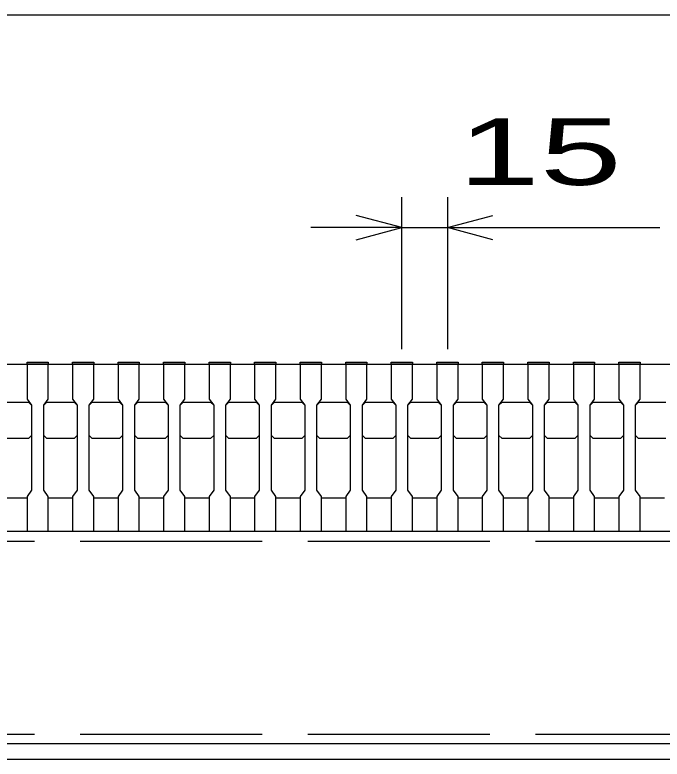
# Model space of a CAD drawing. Units: millimetres, scale not verified. Extents: x -1820 to 1731, y -1282 to 1054.
# Drawn here: x -1213 to -999.8, y -732.5 to -487.5 of the extents above; entities that cross this region are included whole.
import ezdxf
from ezdxf.enums import TextEntityAlignment as Align

# ---------------------------------------------------------------- set-up
doc = ezdxf.new("R2010")
doc.units = ezdxf.units.MM
doc.header["$LTSCALE"] = 10
doc.linetypes.add('DASHED', pattern=[7.5, 6, -1.5])
doc.layers.add('16', color=3, linetype='Continuous', lineweight=25)
doc.layers.add('22', color=4, linetype='Continuous', lineweight=25)
doc.styles.add('ベクトル', font='')
doc.styles.get('ベクトル').set_extended_font_data('ベクトル')

msp = doc.modelspace()

# ---------------------------------------------------------------- linework, layer by layer
at = {"layer": '16'}
for p, q in [((-1419, -602.5), (-424, -602.5)), ((-1209, -602.5), (-1209, -601.8)), ((-1209, -601.8), (-1202, -601.8)), ((-1209, -602.5), (-1209, -614)), ((-1202, -602.5), (-1209, -602.5)), ((-1202, -601.8), (-1202, -602.5)), ((-1202, -614), (-1202, -602.5)), ((-1194, -602.5), (-1194, -601.8)), ((-1194, -601.8), (-1187, -601.8)), ((-1194, -602.5), (-1194, -614)), ((-1187, -602.5), (-1194, -602.5)), ((-1187, -601.8), (-1187, -602.5)), ((-1187, -614), (-1187, -602.5)), ((-1179, -602.5), (-1179, -601.8)), ((-1179, -601.8), (-1172, -601.8)), ((-1179, -602.5), (-1179, -614)), ((-1172, -602.5), (-1179, -602.5)), ((-1172, -601.8), (-1172, -602.5)), ((-1172, -614), (-1172, -602.5)), ((-1164, -602.5), (-1164, -601.8)), ((-1164, -601.8), (-1157, -601.8)), ((-1164, -602.5), (-1164, -614)), ((-1157, -602.5), (-1164, -602.5)), ((-1157, -601.8), (-1157, -602.5)), ((-1157, -614), (-1157, -602.5)), ((-1149, -602.5), (-1149, -601.8)), ((-1149, -601.8), (-1142, -601.8)), ((-1149, -602.5), (-1149, -614)), ((-1142, -602.5), (-1149, -602.5)), ((-1142, -601.8), (-1142, -602.5)), ((-1142, -614), (-1142, -602.5)), ((-1134, -602.5), (-1134, -601.8)), ((-1134, -601.8), (-1127, -601.8)), ((-1134, -602.5), (-1134, -614)), ((-1127, -602.5), (-1134, -602.5)), ((-1127, -601.8), (-1127, -602.5)), ((-1127, -614), (-1127, -602.5)), ((-1119, -602.5), (-1119, -601.8)), ((-1119, -601.8), (-1112, -601.8)), ((-1119, -602.5), (-1119, -614)), ((-1112, -602.5), (-1119, -602.5)), ((-1112, -601.8), (-1112, -602.5)), ((-1112, -614), (-1112, -602.5)), ((-1104, -602.5), (-1104, -601.8)), ((-1104, -601.8), (-1097, -601.8)), ((-1104, -602.5), (-1104, -614)), ((-1097, -602.5), (-1104, -602.5)), ((-1097, -601.8), (-1097, -602.5)), ((-1097, -614), (-1097, -602.5)), ((-1089, -602.5), (-1089, -601.8)), ((-1089, -601.8), (-1082, -601.8)), ((-1089, -602.5), (-1089, -614)), ((-1082, -602.5), (-1089, -602.5)), ((-1082, -601.8), (-1082, -602.5)), ((-1082, -614), (-1082, -602.5)), ((-1074, -602.5), (-1074, -601.8)), ((-1074, -601.8), (-1067, -601.8)), ((-1074, -602.5), (-1074, -614)), ((-1067, -602.5), (-1074, -602.5)), ((-1067, -601.8), (-1067, -602.5)), ((-1067, -614), (-1067, -602.5)), ((-1059, -602.5), (-1059, -601.8)), ((-1059, -601.8), (-1052, -601.8)), ((-1059, -602.5), (-1059, -614)), ((-1052, -602.5), (-1059, -602.5)), ((-1052, -601.8), (-1052, -602.5)), ((-1052, -614), (-1052, -602.5)), ((-1044, -602.5), (-1044, -601.8)), ((-1044, -601.8), (-1037, -601.8)), ((-1044, -602.5), (-1044, -614)), ((-1037, -602.5), (-1044, -602.5)), ((-1037, -601.8), (-1037, -602.5)), ((-1037, -614), (-1037, -602.5)), ((-1029, -602.5), (-1029, -601.8)), ((-1029, -601.8), (-1022, -601.8)), ((-1029, -602.5), (-1029, -614)), ((-1022, -602.5), (-1029, -602.5)), ((-1022, -601.8), (-1022, -602.5)), ((-1022, -614), (-1022, -602.5)), ((-1014, -602.5), (-1014, -601.8)), ((-1014, -601.8), (-1007, -601.8)), ((-1014, -602.5), (-1014, -614)), ((-1007, -602.5), (-1014, -602.5)), ((-1007, -601.8), (-1007, -602.5)), ((-1007, -614), (-1007, -602.5)), ((-1209, -614), (-1207.5, -616)), ((-1203.5, -616), (-1202, -614)), ((-1194, -614), (-1192.5, -616)), ((-1188.5, -616), (-1187, -614)), ((-1179, -614), (-1177.5, -616)), ((-1173.5, -616), (-1172, -614)), ((-1164, -614), (-1162.5, -616)), ((-1158.5, -616), (-1157, -614)), ((-1149, -614), (-1147.5, -616)), ((-1143.5, -616), (-1142, -614)), ((-1134, -614), (-1132.5, -616)), ((-1128.5, -616), (-1127, -614)), ((-1119, -614), (-1117.5, -616)), ((-1113.5, -616), (-1112, -614)), ((-1104, -614), (-1102.5, -616)), ((-1098.5, -616), (-1097, -614)), ((-1089, -614), (-1087.5, -616)), ((-1083.5, -616), (-1082, -614)), ((-1074, -614), (-1072.5, -616)), ((-1068.5, -616), (-1067, -614)), ((-1059, -614), (-1057.5, -616)), ((-1053.5, -616), (-1052, -614)), ((-1044, -614), (-1042.5, -616)), ((-1038.5, -616), (-1037, -614)), ((-1029, -614), (-1027.5, -616)), ((-1023.5, -616), (-1022, -614)), ((-1014, -614), (-1012.5, -616)), ((-1008.5, -616), (-1007, -614)), ((-1217.5, -615), (-1208.5, -615)), ((-1208.5, -615), (-1207.5, -616)), ((-1207.5, -616), (-1207.5, -644)), ((-1203.5, -616), (-1202.5, -615)), ((-1203.5, -644), (-1203.5, -616)), ((-1202.5, -615), (-1193.5, -615)), ((-1193.5, -615), (-1192.5, -616)), ((-1192.5, -616), (-1192.5, -644)), ((-1188.5, -616), (-1187.5, -615)), ((-1188.5, -644), (-1188.5, -616)), ((-1187.5, -615), (-1178.5, -615)), ((-1178.5, -615), (-1177.5, -616)), ((-1177.5, -616), (-1177.5, -644)), ((-1173.5, -616), (-1172.5, -615)), ((-1173.5, -644), (-1173.5, -616)), ((-1172.5, -615), (-1163.5, -615)), ((-1163.5, -615), (-1162.5, -616)), ((-1162.5, -616), (-1162.5, -644)), ((-1158.5, -616), (-1157.5, -615)), ((-1158.5, -644), (-1158.5, -616)), ((-1157.5, -615), (-1148.5, -615)), ((-1148.5, -615), (-1147.5, -616)), ((-1147.5, -616), (-1147.5, -644)), ((-1143.5, -616), (-1142.5, -615)), ((-1143.5, -644), (-1143.5, -616)), ((-1142.5, -615), (-1133.5, -615)), ((-1133.5, -615), (-1132.5, -616)), ((-1132.5, -616), (-1132.5, -644)), ((-1128.5, -616), (-1127.5, -615)), ((-1128.5, -644), (-1128.5, -616)), ((-1127.5, -615), (-1118.5, -615)), ((-1118.5, -615), (-1117.5, -616)), ((-1117.5, -616), (-1117.5, -644)), ((-1113.5, -616), (-1112.5, -615)), ((-1113.5, -644), (-1113.5, -616)), ((-1112.5, -615), (-1103.5, -615)), ((-1103.5, -615), (-1102.5, -616)), ((-1102.5, -616), (-1102.5, -644)), ((-1098.5, -616), (-1097.5, -615)), ((-1098.5, -644), (-1098.5, -616)), ((-1097.5, -615), (-1088.5, -615)), ((-1088.5, -615), (-1087.5, -616)), ((-1087.5, -616), (-1087.5, -644)), ((-1083.5, -616), (-1082.5, -615)), ((-1083.5, -644), (-1083.5, -616)), ((-1082.5, -615), (-1073.5, -615)), ((-1073.5, -615), (-1072.5, -616)), ((-1072.5, -616), (-1072.5, -644)), ((-1068.5, -616), (-1067.5, -615)), ((-1068.5, -644), (-1068.5, -616)), ((-1067.5, -615), (-1058.5, -615)), ((-1058.5, -615), (-1057.5, -616)), ((-1057.5, -616), (-1057.5, -644)), ((-1053.5, -616), (-1052.5, -615)), ((-1053.5, -644), (-1053.5, -616)), ((-1052.5, -615), (-1043.5, -615)), ((-1043.5, -615), (-1042.5, -616)), ((-1042.5, -616), (-1042.5, -644)), ((-1038.5, -616), (-1037.5, -615)), ((-1038.5, -644), (-1038.5, -616)), ((-1037.5, -615), (-1028.5, -615)), ((-1028.5, -615), (-1027.5, -616)), ((-1027.5, -616), (-1027.5, -644)), ((-1023.5, -616), (-1022.5, -615)), ((-1023.5, -644), (-1023.5, -616)), ((-1022.5, -615), (-1013.5, -615)), ((-1013.5, -615), (-1012.5, -616)), ((-1012.5, -616), (-1012.5, -644)), ((-1008.5, -616), (-1007.5, -615)), ((-1008.5, -644), (-1008.5, -616)), ((-1007.5, -615), (-998.5, -615)), ((-1208.5, -627), (-1217.5, -627)), ((-1207.5, -626), (-1208.5, -627)), ((-1202.5, -627), (-1203.5, -626)), ((-1193.5, -627), (-1202.5, -627)), ((-1192.5, -626), (-1193.5, -627)), ((-1187.5, -627), (-1188.5, -626)), ((-1178.5, -627), (-1187.5, -627)), ((-1177.5, -626), (-1178.5, -627)), ((-1172.5, -627), (-1173.5, -626)), ((-1163.5, -627), (-1172.5, -627)), ((-1162.5, -626), (-1163.5, -627)), ((-1157.5, -627), (-1158.5, -626)), ((-1148.5, -627), (-1157.5, -627)), ((-1147.5, -626), (-1148.5, -627)), ((-1142.5, -627), (-1143.5, -626)), ((-1133.5, -627), (-1142.5, -627)), ((-1132.5, -626), (-1133.5, -627)), ((-1127.5, -627), (-1128.5, -626)), ((-1118.5, -627), (-1127.5, -627)), ((-1117.5, -626), (-1118.5, -627)), ((-1112.5, -627), (-1113.5, -626)), ((-1103.5, -627), (-1112.5, -627)), ((-1102.5, -626), (-1103.5, -627)), ((-1097.5, -627), (-1098.5, -626)), ((-1088.5, -627), (-1097.5, -627)), ((-1087.5, -626), (-1088.5, -627)), ((-1082.5, -627), (-1083.5, -626)), ((-1073.5, -627), (-1082.5, -627)), ((-1072.5, -626), (-1073.5, -627)), ((-1067.5, -627), (-1068.5, -626)), ((-1058.5, -627), (-1067.5, -627)), ((-1057.5, -626), (-1058.5, -627)), ((-1052.5, -627), (-1053.5, -626)), ((-1043.5, -627), (-1052.5, -627)), ((-1042.5, -626), (-1043.5, -627)), ((-1037.5, -627), (-1038.5, -626)), ((-1028.5, -627), (-1037.5, -627)), ((-1027.5, -626), (-1028.5, -627)), ((-1022.5, -627), (-1023.5, -626)), ((-1013.5, -627), (-1022.5, -627)), ((-1012.5, -626), (-1013.5, -627)), ((-1007.5, -627), (-1008.5, -626)), ((-998.5, -627), (-1007.5, -627)), ((-1207.5, -644), (-1209, -646)), ((-1202, -646), (-1203.5, -644)), ((-1192.5, -644), (-1194, -646)), ((-1187, -646), (-1188.5, -644)), ((-1177.5, -644), (-1179, -646)), ((-1172, -646), (-1173.5, -644)), ((-1162.5, -644), (-1164, -646)), ((-1157, -646), (-1158.5, -644)), ((-1147.5, -644), (-1149, -646)), ((-1142, -646), (-1143.5, -644)), ((-1132.5, -644), (-1134, -646)), ((-1127, -646), (-1128.5, -644)), ((-1117.5, -644), (-1119, -646)), ((-1112, -646), (-1113.5, -644)), ((-1102.5, -644), (-1104, -646)), ((-1097, -646), (-1098.5, -644)), ((-1087.5, -644), (-1089, -646)), ((-1082, -646), (-1083.5, -644)), ((-1072.5, -644), (-1074, -646)), ((-1067, -646), (-1068.5, -644)), ((-1057.5, -644), (-1059, -646)), ((-1052, -646), (-1053.5, -644)), ((-1042.5, -644), (-1044, -646)), ((-1037, -646), (-1038.5, -644)), ((-1027.5, -644), (-1029, -646)), ((-1022, -646), (-1023.5, -644)), ((-1012.5, -644), (-1014, -646)), ((-1007, -646), (-1008.5, -644)), ((-1217, -646.5), (-1209, -646.5)), ((-1209, -646), (-1209, -657.5)), ((-1202, -657.5), (-1202, -646)), ((-1202, -646.5), (-1194, -646.5)), ((-1194, -646), (-1194, -657.5)), ((-1187, -657.5), (-1187, -646)), ((-1187, -646.5), (-1179, -646.5)), ((-1179, -646), (-1179, -657.5)), ((-1172, -657.5), (-1172, -646)), ((-1172, -646.5), (-1164, -646.5)), ((-1164, -646), (-1164, -657.5)), ((-1157, -657.5), (-1157, -646)), ((-1157, -646.5), (-1149, -646.5)), ((-1149, -646), (-1149, -657.5)), ((-1142, -657.5), (-1142, -646)), ((-1142, -646.5), (-1134, -646.5)), ((-1134, -646), (-1134, -657.5)), ((-1127, -657.5), (-1127, -646)), ((-1127, -646.5), (-1119, -646.5)), ((-1119, -646), (-1119, -657.5)), ((-1112, -657.5), (-1112, -646)), ((-1112, -646.5), (-1104, -646.5)), ((-1104, -646), (-1104, -657.5)), ((-1097, -657.5), (-1097, -646)), ((-1097, -646.5), (-1089, -646.5)), ((-1089, -646), (-1089, -657.5)), ((-1082, -657.5), (-1082, -646)), ((-1082, -646.5), (-1074, -646.5)), ((-1074, -646), (-1074, -657.5)), ((-1067, -657.5), (-1067, -646)), ((-1067, -646.5), (-1059, -646.5)), ((-1059, -646), (-1059, -657.5)), ((-1052, -657.5), (-1052, -646)), ((-1052, -646.5), (-1044, -646.5)), ((-1044, -646), (-1044, -657.5)), ((-1037, -657.5), (-1037, -646)), ((-1037, -646.5), (-1029, -646.5)), ((-1029, -646), (-1029, -657.5)), ((-1022, -657.5), (-1022, -646)), ((-1022, -646.5), (-1014, -646.5)), ((-1014, -646), (-1014, -657.5)), ((-1007, -657.5), (-1007, -646)), ((-1007, -646.5), (-999, -646.5)), ((-1416.5, -657.5), (-426.5, -657.5)), ((-1209, -657.5), (-1202, -657.5)), ((-1194, -657.5), (-1187, -657.5)), ((-1179, -657.5), (-1172, -657.5)), ((-1164, -657.5), (-1157, -657.5)), ((-1149, -657.5), (-1142, -657.5)), ((-1134, -657.5), (-1127, -657.5)), ((-1119, -657.5), (-1112, -657.5)), ((-1104, -657.5), (-1097, -657.5)), ((-1089, -657.5), (-1082, -657.5)), ((-1074, -657.5), (-1067, -657.5)), ((-1059, -657.5), (-1052, -657.5)), ((-1044, -657.5), (-1037, -657.5)), ((-1029, -657.5), (-1022, -657.5)), ((-1014, -657.5), (-1007, -657.5)), ((-426.5, -727.5), (-1416.5, -727.5)), ((-426.5, -727.5), (-1416.5, -727.5)), ((-1416.5, -732.5), (-426.5, -732.5))]:
    msp.add_line(p, q, dxfattribs=at)
at = {"layer": '16', "linetype": 'DASHED'}
for p, q in [((-1416.5, -660.7), (-426.5, -660.7)), ((-1416.5, -724.3), (-426.5, -724.3))]:
    msp.add_line(p, q, dxfattribs=at)
at = {"layer": '22'}
for p, q in [((-1419, -487.5), (-424, -487.5)), ((-1085.5, -597.5), (-1085.5, -547.5)), ((-1070.5, -547.5), (-1070.5, -597.5)), ((-1085.5, -557.5), (-1100.5, -553.5)), ((-1070.5, -557.5), (-1055.5, -553.5)), ((-1085.5, -557.5), (-1115.5, -557.5)), ((-1100.5, -561.5), (-1085.5, -557.5)), ((-1085.5, -557.5), (-1070.5, -557.5)), ((-1055.5, -561.5), (-1070.5, -557.5)), ((-1070.5, -557.5), (-1000.5, -557.5))]:
    msp.add_line(p, q, dxfattribs=at)

# ---------------------------------------------------------------- texts
at = {"layer": '22', "color": 2, "style": 'ベクトル', "width": 1.65}
msp.add_text(' 15 ', height=21.99, dxfattribs=at).set_placement((-1080.5, -532.5), align=Align.MIDDLE_LEFT)

doc.saveas('drawing.dxf')
